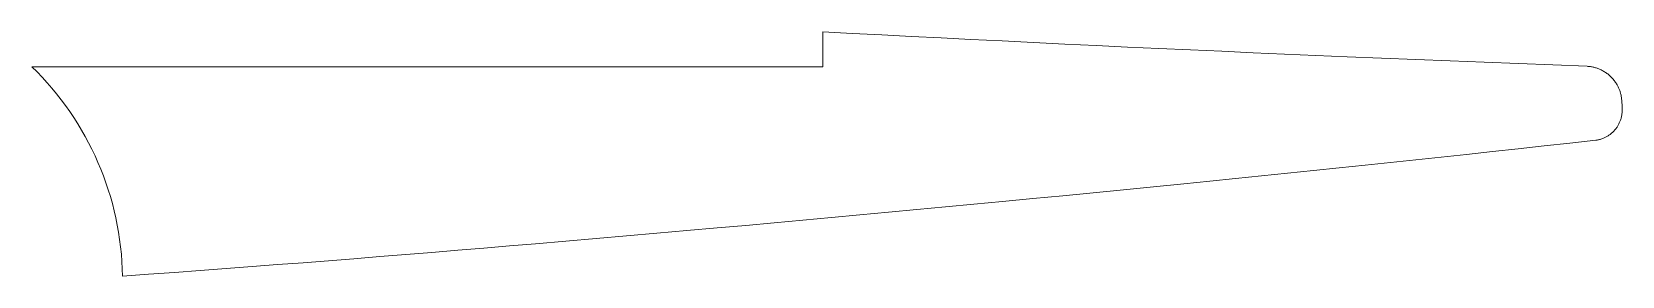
# Model space of a CAD drawing. Header units: millimetres. Extents: x 128.4 to 178.6, y 119.1 to 126.9.
import ezdxf

# ---------------------------------------------------------------- set-up
doc = ezdxf.new("R2010")
doc.units = ezdxf.units.MM
doc.layers.add('Geometries', color=7, linetype='Continuous')

msp = doc.modelspace()

# ---------------------------------------------------------------- linework, layer by layer
at = {"layer": 'Geometries', "linetype": 'Continuous', "lineweight": 13}
for p, q in [((153.368, 125.758), (153.368, 126.861)), ((128.368, 125.758), (153.368, 125.758))]:
    msp.add_line(p, q, dxfattribs=at)
at = {"layer": 'Geometries', "linetype": 'Continuous', "lineweight": 13, "flags": 128}
for points in [[(177.522, 125.772), (176.439, 125.813), (175.357, 125.855), (174.275, 125.897), (173.192, 125.94), (172.11, 125.984), (171.028, 126.029), (169.945, 126.074), (168.953, 126.116), (167.961, 126.158), (166.969, 126.202), (165.977, 126.246), (164.985, 126.29), (163.993, 126.335), (163.001, 126.381), (162.009, 126.427), (161.018, 126.474), (160.026, 126.522), (159.034, 126.571), (158.042, 126.62), (157.107, 126.667), (156.172, 126.714), (155.237, 126.763), (154.302, 126.812), (153.368, 126.861)], [(178.632, 124.422), (178.631, 124.47), (178.629, 124.518), (178.628, 124.566), (178.625, 124.614), (178.623, 124.645), (178.621, 124.675), (178.619, 124.705), (178.615, 124.735), (178.612, 124.765), (178.608, 124.79), (178.604, 124.814), (178.6, 124.839), (178.595, 124.864), (178.59, 124.888), (178.584, 124.912), (178.578, 124.935), (178.571, 124.958), (178.564, 124.98), (178.556, 125.003), (178.548, 125.025), (178.539, 125.049), (178.529, 125.072), (178.519, 125.095), (178.508, 125.118), (178.497, 125.14), (178.485, 125.162), (178.47, 125.188), (178.455, 125.214), (178.439, 125.239), (178.423, 125.264), (178.405, 125.289), (178.387, 125.313), (178.368, 125.337), (178.349, 125.361), (178.329, 125.383), (178.308, 125.406), (178.287, 125.428), (178.265, 125.449), (178.243, 125.469), (178.221, 125.49), (178.197, 125.509), (178.174, 125.528), (178.15, 125.546), (178.126, 125.563), (178.102, 125.58), (178.077, 125.596), (178.051, 125.612), (178.025, 125.627), (177.998, 125.642), (177.971, 125.655), (177.944, 125.668), (177.916, 125.681), (177.889, 125.692), (177.864, 125.702), (177.839, 125.711), (177.814, 125.719), (177.789, 125.727), (177.764, 125.734), (177.738, 125.741), (177.712, 125.747), (177.687, 125.752), (177.659, 125.757), (177.632, 125.762), (177.605, 125.765), (177.577, 125.768), (177.549, 125.77), (177.522, 125.772)], [(177.795, 123.435), (177.819, 123.438), (177.842, 123.442), (177.865, 123.446), (177.888, 123.451), (177.91, 123.456), (177.933, 123.462), (177.959, 123.47), (177.986, 123.479), (178.012, 123.488), (178.037, 123.498), (178.06, 123.508), (178.082, 123.518), (178.104, 123.528), (178.126, 123.54), (178.147, 123.551), (178.168, 123.564), (178.189, 123.576), (178.21, 123.59), (178.23, 123.604), (178.25, 123.618), (178.269, 123.633), (178.288, 123.648), (178.307, 123.664), (178.325, 123.68), (178.343, 123.697), (178.36, 123.714), (178.377, 123.732), (178.394, 123.751), (178.411, 123.771), (178.427, 123.791), (178.442, 123.811), (178.457, 123.832), (178.471, 123.852), (178.484, 123.872), (178.497, 123.893), (178.509, 123.914), (178.52, 123.936), (178.531, 123.958), (178.542, 123.98), (178.552, 124.002), (178.562, 124.026), (178.571, 124.05), (178.579, 124.074), (178.587, 124.098), (178.595, 124.123), (178.601, 124.148), (178.607, 124.173), (178.613, 124.198), (178.618, 124.223), (178.622, 124.249), (178.625, 124.274), (178.628, 124.3), (178.63, 124.324), (178.631, 124.349), (178.632, 124.373), (178.632, 124.397), (178.632, 124.422)], [(177.795, 123.435), (176.979, 123.343), (176.163, 123.253), (175.347, 123.163), (174.531, 123.074), (173.715, 122.986), (172.913, 122.899), (172.111, 122.814), (171.31, 122.729), (170.508, 122.644), (169.689, 122.559), (168.871, 122.474), (168.052, 122.39), (167.234, 122.306), (166.415, 122.223), (165.597, 122.14), (164.778, 122.058), (163.823, 121.963), (162.867, 121.868), (161.912, 121.775), (160.957, 121.682), (160.001, 121.589), (159.046, 121.497), (158.145, 121.411), (157.244, 121.326), (156.342, 121.241), (155.441, 121.157), (154.54, 121.073)], [(131.235, 119.139), (132.054, 119.198), (132.873, 119.258), (133.692, 119.319), (134.512, 119.38), (135.331, 119.442), (136.135, 119.503), (136.939, 119.566), (137.743, 119.629), (138.548, 119.692), (139.368, 119.758), (140.189, 119.824), (141.009, 119.89), (141.83, 119.958), (142.65, 120.026), (143.47, 120.094), (144.291, 120.163), (145.247, 120.245), (146.204, 120.327), (147.161, 120.41), (148.118, 120.494), (149.075, 120.578), (150.031, 120.663), (150.933, 120.744), (151.835, 120.825), (152.737, 120.907), (153.638, 120.99), (154.54, 121.073)]]:
    msp.add_lwpolyline(points, dxfattribs=at)
at = {"layer": 'Geometries', "linetype": 'Continuous', "lineweight": 13}
msp.add_arc((121.811, 118.987), 9.425, 0.9212, 45.9212, dxfattribs=at)

doc.saveas('drawing.dxf')
